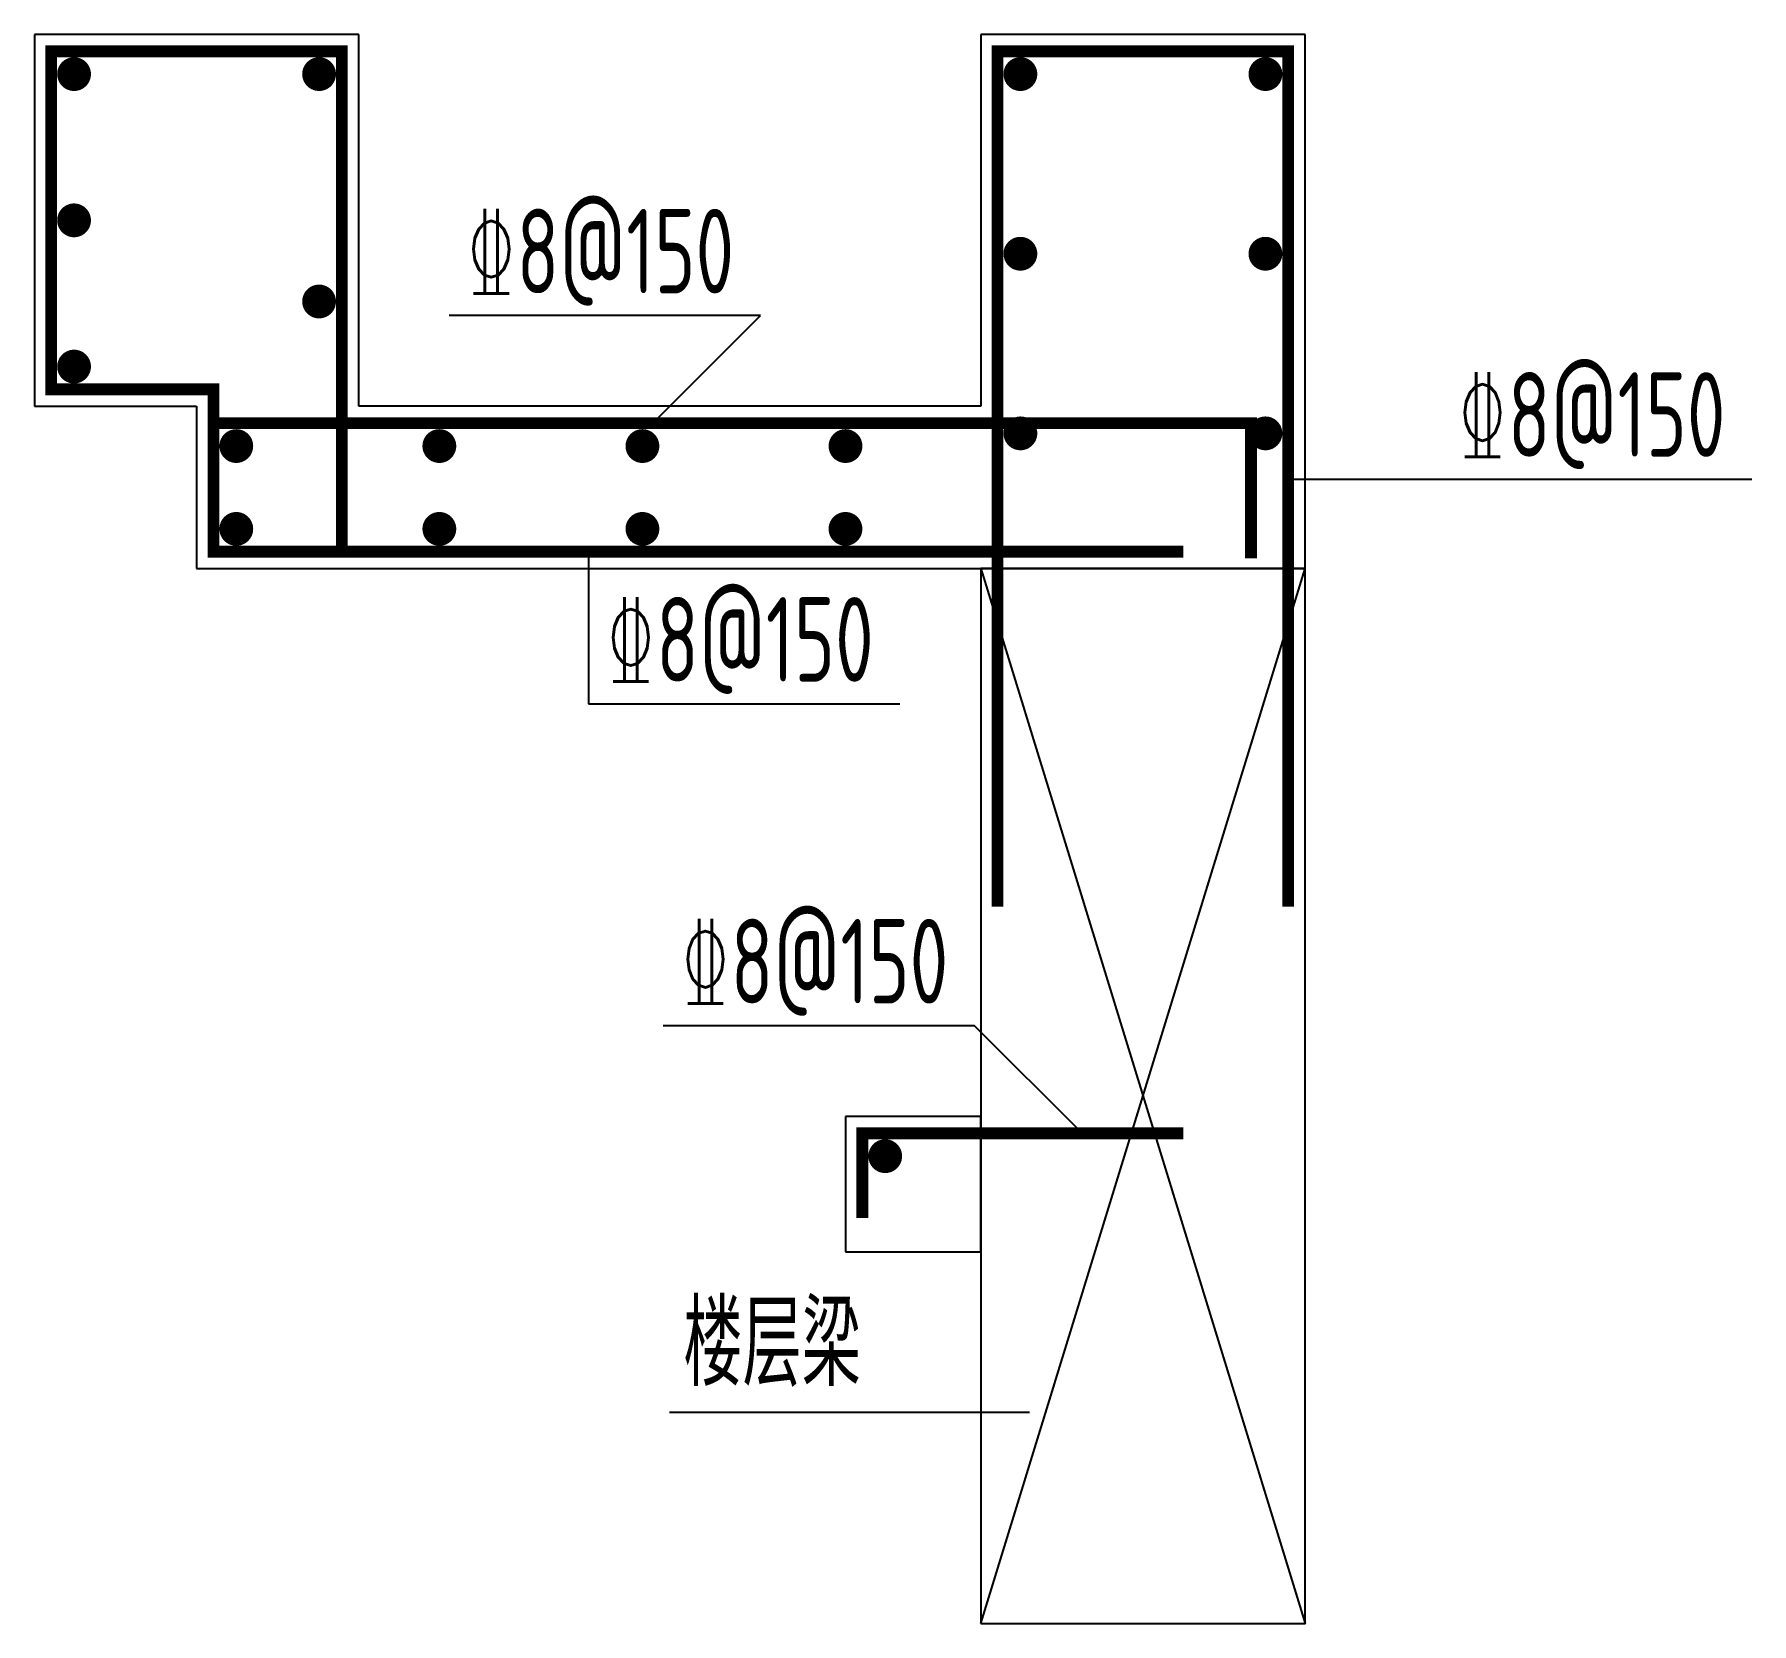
# Model space of a CAD drawing. Extents: x 0 to 5081, y -3600 to 1100.
import ezdxf

# ---------------------------------------------------------------- set-up
doc = ezdxf.new("R2010")
doc.units = 0
doc.header["$MEASUREMENT"] = 0
for name, color, linetype in [('S-OTHER-THIN', 3, 'Continuous'), ('S-REIN', 6, 'Continuous'), ('S-REIN-POINT', 30, 'Continuous'), ('S-TEXT', 7, 'Continuous')]:
    doc.layers.add(name, color=color, linetype=linetype)
doc.styles.add('TSSD_Label', font='tssdeng.shx', dxfattribs={"width": 0.7, "bigfont": 'hztxt.shx'})

msp = doc.modelspace()

# ---------------------------------------------------------------- linework, layer by layer
at = {"layer": 'S-OTHER-THIN', "color": 7}
for p, q in [((960, 1100), (0, 1100)), ((0, 1100), (0, 0)), ((960, 0), (960, 1100)), ((3760, 1100), (2800, 1100)), ((2800, 1100), (2800, 0)), ((3760, -480), (3760, 1100)), ((0, 0), (480, 0)), ((480, 0), (480, -480)), ((2800, 0), (960, 0)), ((480, -480), (2800, -480)), ((2800, -480), (3760, -480)), ((2800, -3600), (3760, -480)), ((2800, -480), (3760, -3600)), ((2800, -2100), (2400, -2100)), ((2400, -2100), (2400, -2500)), ((2800, -2500), (2800, -2100)), ((2400, -2500), (2800, -2500)), ((2494, -2976), (1879.2, -2976)), ((2944, -2976), (2494, -2976))]:
    msp.add_line(p, q, dxfattribs=at)
at = {"layer": 'S-OTHER-THIN'}
for p, q in [((2148.2, 268.2), (1227, 268.2)), ((1830, -50), (2148.2, 268.2)), ((3710, -215), (4160, -215)), ((4160, -215), (5081.2, -215)), ((1640, -430), (1640, -880)), ((1640, -880), (2561.2, -880)), ((2781.8, -1831.8), (1860.6, -1831.8)), ((3100, -2150), (2781.8, -1831.8))]:
    msp.add_line(p, q, dxfattribs=at)
at = {"layer": 'S-OTHER-THIN', "color": 7}
msp.add_lwpolyline([(2800, -3600), (3760, -3600), (3760, -480), (2800, -480)], close=True, dxfattribs=at)
at = {"layer": 'S-REIN', "const_width": 35}
for points in [[(910, -430), (910, -50), (910, 1050), (50, 1050), (50, 50), (530, 50), (530, -430), (2750, -430), (2800, -430), (3400, -430)], [(2850, -1480), (2850, 1050), (3710, 1050), (3710, -1480)], [(3600, -450), (3600, -50), (2800, -50), (2750, -50), (910, -50), (530, -50)], [(3400, -2150), (2800, -2150), (2750, -2150), (2450, -2150), (2450, -2400)]]:
    msp.add_lwpolyline(points, dxfattribs=at)
at = {"layer": 'S-REIN-POINT', "const_width": 50}
for points in [[(142.5, 982.5, 1), (92.5, 982.5, 1)], [(867.5, 982.5, 1), (817.5, 982.5, 1)], [(2942.5, 982.5, 1), (2892.5, 982.5, 1)], [(3667.5, 982.5, 1), (3617.5, 982.5, 1)], [(142.5, 550, 1), (92.5, 550, 1)], [(2942.5, 451.2, 1), (2892.5, 451.2, 1)], [(3667.5, 451.2, 1), (3617.5, 451.2, 1)], [(867.5, 310, 1), (817.5, 310, 1)], [(142.5, 117.5, 1), (92.5, 117.5, 1)], [(2942.5, -80, 1), (2892.5, -80, 1)], [(3667.5, -80, 1), (3617.5, -80, 1)], [(622.5, -117.5, 1), (572.5, -117.5, 1)], [(1223.3, -117.5, 1), (1173.3, -117.5, 1)], [(1824.2, -117.5, 1), (1774.2, -117.5, 1)], [(2425, -117.5, 1), (2375, -117.5, 1)], [(622.5, -362.5, 1), (572.5, -362.5, 1)], [(1223.3, -362.5, 1), (1173.3, -362.5, 1)], [(1824.2, -362.5, 1), (1774.2, -362.5, 1)], [(2425, -362.5, 1), (2375, -362.5, 1)], [(2542.5, -2217.5, 1), (2492.5, -2217.5, 1)]]:
    msp.add_lwpolyline(points, format="xyb", close=True, dxfattribs=at)

# ---------------------------------------------------------------- texts
at = {"layer": 'S-TEXT', "style": 'TSSD_Label', "width": 0.7}
for s, p in [('%%1328@150', (1277, 334)), ('%%1328@150', (4210, -149.2)), ('%%1328@150', (1690, -814.2)), ('%%1328@150', (1910.6, -1766)), ('楼层梁', (1920.5, -2897.2))]:
    msp.add_text(s, height=250, dxfattribs=at).set_placement(p)

doc.saveas('drawing.dxf')
